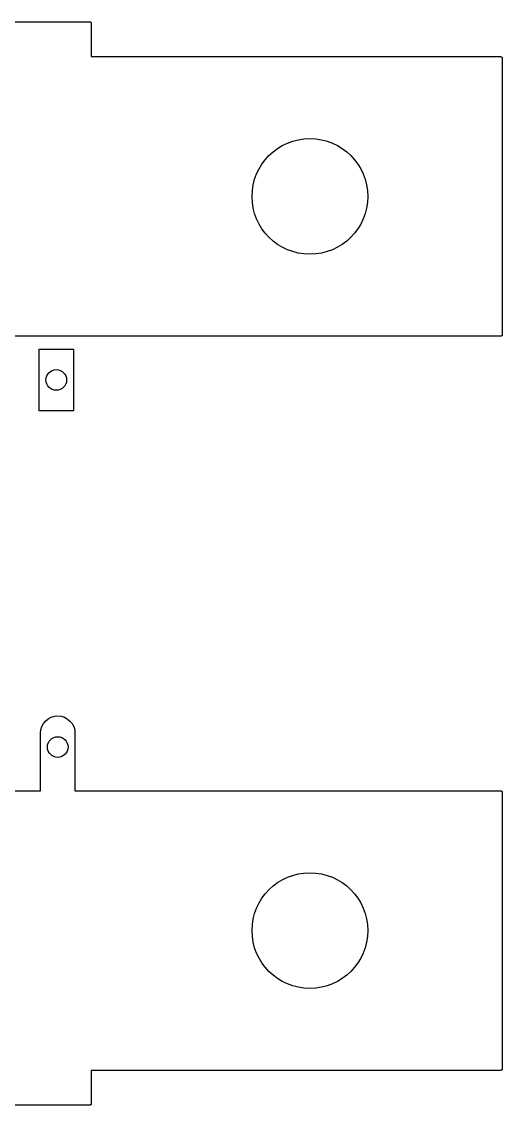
# Model space of a CAD drawing. Extents: x 0.78 to 10, y -5.35 to -2.25.
# Drawn here: x 8.626 to 10, y -5.35 to -2.25 of the extents above; entities that cross this region are included whole.
import ezdxf

# ---------------------------------------------------------------- set-up
doc = ezdxf.new("R2010")
doc.units = 0
doc.header["$MEASUREMENT"] = 0
doc.layers.add('BLACK', color=7, linetype='CONTINUOUS')

msp = doc.modelspace()

# ---------------------------------------------------------------- linework, layer by layer
at = {"layer": 'BLACK', "linetype": 'CONTINUOUS'}
for p, q in [((0.78, -2.25), (8.82, -2.25)), ((8.82, -2.25), (8.82003, -2.25)), ((8.82003, -2.25), (8.82003, -2.25)), ((8.82003, -2.25), (8.82004, -2.25)), ((8.82004, -2.25), (8.82007, -2.25)), ((8.82007, -2.25), (8.82054, -2.25005)), ((8.82054, -2.25005), (8.82101, -2.2501)), ((8.82101, -2.2501), (8.82102, -2.25011)), ((8.82102, -2.25011), (8.82104, -2.25011)), ((8.82104, -2.25011), (8.82149, -2.25025)), ((8.82149, -2.25025), (8.82194, -2.25039)), ((8.82194, -2.25039), (8.82195, -2.2504)), ((8.82195, -2.2504), (8.82197, -2.2504)), ((8.82197, -2.2504), (8.82238, -2.25063)), ((8.82238, -2.25063), (8.8228, -2.25085)), ((8.8228, -2.25085), (8.82281, -2.25087)), ((8.82281, -2.25087), (8.82282, -2.25087)), ((8.82282, -2.25087), (8.82318, -2.25118)), ((8.82318, -2.25118), (8.82355, -2.25148)), ((8.82355, -2.25148), (8.82356, -2.25149)), ((8.82356, -2.25149), (8.82357, -2.2515)), ((8.82357, -2.2515), (8.82387, -2.25187)), ((8.82387, -2.25187), (8.82416, -2.25223)), ((8.82416, -2.25223), (8.82417, -2.25225)), ((8.82417, -2.25225), (8.82418, -2.25226)), ((8.82418, -2.25226), (8.8244, -2.25268)), ((8.8244, -2.25268), (8.82462, -2.25309)), ((8.82462, -2.25309), (8.82463, -2.25311)), ((8.82463, -2.25311), (8.82464, -2.25313)), ((8.82464, -2.25313), (8.82477, -2.25358)), ((8.82477, -2.25358), (8.8249, -2.25403)), ((8.8249, -2.25403), (8.82491, -2.25405)), ((8.82491, -2.25405), (8.82491, -2.25406)), ((8.82491, -2.25406), (8.82495, -2.25453)), ((8.82495, -2.25453), (8.825, -2.255)), ((8.825, -2.255), (8.825, -2.34975)), ((8.825, -2.34975), (8.82502, -2.34998)), ((8.82502, -2.34998), (8.82525, -2.35)), ((8.82525, -2.35), (9.995, -2.35)), ((9.995, -2.35), (9.99503, -2.35)), ((9.99503, -2.35), (9.99503, -2.35)), ((9.99503, -2.35), (9.99504, -2.35)), ((9.99504, -2.35), (9.99507, -2.35)), ((9.99507, -2.35), (9.99554, -2.35005)), ((9.99554, -2.35005), (9.99601, -2.3501)), ((9.99601, -2.3501), (9.99602, -2.35011)), ((9.99602, -2.35011), (9.99604, -2.35011)), ((9.99604, -2.35011), (9.99649, -2.35025)), ((9.99649, -2.35025), (9.99694, -2.35039)), ((9.99694, -2.35039), (9.99695, -2.3504)), ((9.99695, -2.3504), (9.99697, -2.3504)), ((9.99697, -2.3504), (9.99738, -2.35063)), ((9.99738, -2.35063), (9.9978, -2.35085)), ((9.9978, -2.35085), (9.99781, -2.35087)), ((9.99781, -2.35087), (9.99782, -2.35087)), ((9.99782, -2.35087), (9.99818, -2.35118)), ((9.99818, -2.35118), (9.99855, -2.35148)), ((9.99855, -2.35148), (9.99856, -2.35149)), ((9.99856, -2.35149), (9.99857, -2.3515)), ((9.99857, -2.3515), (9.99887, -2.35187)), ((9.99887, -2.35187), (9.99916, -2.35223)), ((9.99916, -2.35223), (9.99917, -2.35225)), ((9.99917, -2.35225), (9.99918, -2.35226)), ((9.99918, -2.35226), (9.9994, -2.35268)), ((9.9994, -2.35268), (9.99962, -2.35309)), ((9.99962, -2.35309), (9.99963, -2.35311)), ((9.99963, -2.35311), (9.99964, -2.35313)), ((9.99964, -2.35313), (9.99977, -2.35357)), ((9.99977, -2.35357), (9.9999, -2.35403)), ((9.9999, -2.35403), (9.99991, -2.35405)), ((9.99991, -2.35405), (9.99991, -2.35406)), ((9.99991, -2.35406), (9.99995, -2.35453)), ((9.99995, -2.35453), (10, -2.355)), ((10, -2.355), (10, -3.145)), ((9.995, -3.15), (8.55965, -3.15)), ((9.99547, -3.14995), (9.995, -3.15)), ((9.99594, -3.14991), (9.99547, -3.14995)), ((9.99595, -3.14991), (9.99594, -3.14991)), ((9.99597, -3.1499), (9.99595, -3.14991)), ((9.99642, -3.14977), (9.99597, -3.1499)), ((9.99687, -3.14964), (9.99642, -3.14977)), ((9.99689, -3.14963), (9.99687, -3.14964)), ((9.99691, -3.14962), (9.99689, -3.14963)), ((9.99732, -3.1494), (9.99691, -3.14962)), ((9.99774, -3.14918), (9.99732, -3.1494)), ((9.99775, -3.14917), (9.99774, -3.14918)), ((9.99777, -3.14916), (9.99775, -3.14917)), ((9.99813, -3.14887), (9.99777, -3.14916)), ((9.9985, -3.14857), (9.99813, -3.14887)), ((9.99851, -3.14856), (9.9985, -3.14857)), ((9.99852, -3.14855), (9.99851, -3.14856)), ((9.99882, -3.14818), (9.99852, -3.14855)), ((9.99913, -3.14782), (9.99882, -3.14818)), ((9.99915, -3.1478), (9.99913, -3.14781)), ((9.99913, -3.14781), (9.99913, -3.14782)), ((9.99937, -3.14738), (9.99915, -3.1478)), ((9.9996, -3.14697), (9.99937, -3.14738)), ((9.99961, -3.14694), (9.9996, -3.14695)), ((9.9996, -3.14695), (9.9996, -3.14697)), ((9.99975, -3.14649), (9.99961, -3.14694)), ((9.99989, -3.14604), (9.99975, -3.14649)), ((9.9999, -3.14601), (9.99989, -3.14602)), ((9.99989, -3.14602), (9.99989, -3.14604)), ((9.99995, -3.14554), (9.9999, -3.14601)), ((10, -3.14507), (9.99995, -3.14554)), ((10, -3.145), (10, -3.14503)), ((10, -3.14503), (10, -3.14503)), ((10, -3.14503), (10, -3.14504)), ((10, -3.14504), (10, -3.14507)), ((8.67579, -3.36358), (8.67579, -3.18642)), ((8.67579, -3.18642), (8.77421, -3.18642)), ((8.77421, -3.18642), (8.77421, -3.36358)), ((8.77421, -3.36358), (8.67579, -3.36358)), ((8.69417, -4.25066), (8.70166, -4.24451)), ((8.70166, -4.24451), (8.71021, -4.23994)), ((8.71021, -4.23994), (8.71949, -4.23713)), ((8.71949, -4.23713), (8.72913, -4.23618)), ((8.72913, -4.23618), (8.73878, -4.23713)), ((8.73878, -4.23713), (8.74806, -4.23994)), ((8.74806, -4.23994), (8.75661, -4.24451)), ((8.75661, -4.24451), (8.7641, -4.25066)), ((8.67992, -4.28321), (8.68063, -4.27598)), ((8.68063, -4.27598), (8.68345, -4.26671)), ((8.68345, -4.26671), (8.68802, -4.25816)), ((8.68802, -4.25816), (8.69417, -4.25066)), ((8.7641, -4.25066), (8.77025, -4.25816)), ((8.77025, -4.25816), (8.77482, -4.26671)), ((8.77482, -4.26671), (8.77763, -4.27598)), ((8.77763, -4.27598), (8.77835, -4.28321)), ((8.67992, -4.32258), (8.67992, -4.28321)), ((8.77835, -4.28321), (8.77835, -4.45)), ((8.67992, -4.45), (8.67992, -4.32258)), ((8.10335, -4.45), (8.67992, -4.45)), ((8.77835, -4.45), (9.995, -4.45)), ((9.995, -4.45), (9.99503, -4.45)), ((9.99503, -4.45), (9.99503, -4.45)), ((9.99503, -4.45), (9.99504, -4.45)), ((9.99504, -4.45), (9.99507, -4.45)), ((9.99507, -4.45), (9.99554, -4.45005)), ((9.99554, -4.45005), (9.99601, -4.4501)), ((9.99601, -4.4501), (9.99602, -4.45011)), ((9.99602, -4.45011), (9.99604, -4.45011)), ((9.99604, -4.45011), (9.99649, -4.45025)), ((9.99649, -4.45025), (9.99694, -4.45039)), ((9.99694, -4.45039), (9.99695, -4.4504)), ((9.99695, -4.4504), (9.99697, -4.4504)), ((9.99697, -4.4504), (9.99738, -4.45063)), ((9.99738, -4.45063), (9.9978, -4.45085)), ((9.9978, -4.45085), (9.99781, -4.45087)), ((9.99781, -4.45087), (9.99782, -4.45087)), ((9.99782, -4.45087), (9.99818, -4.45118)), ((9.99818, -4.45118), (9.99855, -4.45148)), ((9.99855, -4.45148), (9.99856, -4.45149)), ((9.99856, -4.45149), (9.99857, -4.4515)), ((9.99857, -4.4515), (9.99887, -4.45187)), ((9.99887, -4.45187), (9.99916, -4.45223)), ((9.99916, -4.45223), (9.99917, -4.45225)), ((9.99917, -4.45225), (9.99918, -4.45226)), ((9.99918, -4.45226), (9.9994, -4.45268)), ((9.9994, -4.45268), (9.99962, -4.45309)), ((9.99962, -4.45309), (9.99963, -4.45311)), ((9.99963, -4.45311), (9.99964, -4.45313)), ((9.99964, -4.45313), (9.99977, -4.45358)), ((9.99977, -4.45358), (9.9999, -4.45403)), ((9.9999, -4.45403), (9.99991, -4.45405)), ((9.99991, -4.45405), (9.99991, -4.45406)), ((9.99991, -4.45406), (9.99995, -4.45453)), ((9.99995, -4.45453), (10, -4.455)), ((10, -4.455), (10, -5.245)), ((8.82502, -5.25002), (8.825, -5.25025)), ((8.825, -5.25025), (8.825, -5.345)), ((8.82525, -5.25), (8.82502, -5.25002)), ((9.995, -5.25), (8.82525, -5.25)), ((9.99547, -5.24995), (9.995, -5.25)), ((9.99594, -5.24991), (9.99547, -5.24995)), ((9.99595, -5.24991), (9.99594, -5.24991)), ((9.99597, -5.2499), (9.99595, -5.24991)), ((9.99642, -5.24977), (9.99597, -5.2499)), ((9.99687, -5.24964), (9.99642, -5.24977)), ((9.99689, -5.24963), (9.99687, -5.24964)), ((9.99691, -5.24962), (9.99689, -5.24963)), ((9.99732, -5.2494), (9.99691, -5.24962)), ((9.99774, -5.24918), (9.99732, -5.2494)), ((9.99775, -5.24917), (9.99774, -5.24918)), ((9.99777, -5.24916), (9.99775, -5.24917)), ((9.99813, -5.24887), (9.99777, -5.24916)), ((9.9985, -5.24857), (9.99813, -5.24887)), ((9.99851, -5.24856), (9.9985, -5.24857)), ((9.99852, -5.24855), (9.99851, -5.24856)), ((9.99882, -5.24818), (9.99852, -5.24855)), ((9.99913, -5.24782), (9.99882, -5.24818)), ((9.99915, -5.2478), (9.99913, -5.24781)), ((9.99913, -5.24781), (9.99913, -5.24782)), ((9.99937, -5.24738), (9.99915, -5.2478)), ((9.9996, -5.24697), (9.99937, -5.24738)), ((9.99961, -5.24694), (9.9996, -5.24695)), ((9.9996, -5.24695), (9.9996, -5.24697)), ((9.99975, -5.24649), (9.99961, -5.24694)), ((9.99989, -5.24604), (9.99975, -5.24649)), ((9.9999, -5.24601), (9.99989, -5.24602)), ((9.99989, -5.24602), (9.99989, -5.24604)), ((9.99995, -5.24554), (9.9999, -5.24601)), ((10, -5.24507), (9.99995, -5.24554)), ((10, -5.245), (10, -5.24503)), ((10, -5.24503), (10, -5.24503)), ((10, -5.24503), (10, -5.24504)), ((10, -5.24504), (10, -5.24507)), ((8.82, -5.35), (0.78, -5.35)), ((8.82047, -5.34995), (8.82, -5.35)), ((8.82094, -5.34991), (8.82047, -5.34995)), ((8.82095, -5.34991), (8.82094, -5.34991)), ((8.82097, -5.3499), (8.82095, -5.34991)), ((8.82142, -5.34977), (8.82097, -5.3499)), ((8.82187, -5.34964), (8.82142, -5.34977)), ((8.82189, -5.34963), (8.82187, -5.34964)), ((8.82191, -5.34962), (8.82189, -5.34963)), ((8.82232, -5.3494), (8.82191, -5.34962)), ((8.82274, -5.34918), (8.82232, -5.3494)), ((8.82275, -5.34917), (8.82274, -5.34918)), ((8.82277, -5.34916), (8.82275, -5.34917)), ((8.82313, -5.34887), (8.82277, -5.34916)), ((8.8235, -5.34857), (8.82313, -5.34887)), ((8.82351, -5.34856), (8.8235, -5.34857)), ((8.82352, -5.34855), (8.82351, -5.34856)), ((8.82382, -5.34818), (8.82352, -5.34855)), ((8.82413, -5.34782), (8.82382, -5.34818)), ((8.82415, -5.3478), (8.82413, -5.34781)), ((8.82413, -5.34781), (8.82413, -5.34782)), ((8.82437, -5.34738), (8.82415, -5.3478)), ((8.8246, -5.34697), (8.82437, -5.34738)), ((8.82461, -5.34694), (8.8246, -5.34695)), ((8.8246, -5.34695), (8.8246, -5.34697)), ((8.82475, -5.34649), (8.82461, -5.34694)), ((8.82489, -5.34604), (8.82475, -5.34649)), ((8.8249, -5.34601), (8.82489, -5.34602)), ((8.82489, -5.34602), (8.82489, -5.34604)), ((8.82495, -5.34554), (8.8249, -5.34601)), ((8.825, -5.34507), (8.82495, -5.34554)), ((8.825, -5.345), (8.825, -5.34503)), ((8.825, -5.34503), (8.825, -5.34503)), ((8.825, -5.34503), (8.825, -5.34504)), ((8.825, -5.34504), (8.825, -5.34507))]:
    msp.add_line(p, q, dxfattribs=at)
at = {"layer": 'BLACK'}
for centre, radius in [((9.45, -2.75), 0.165354), ((8.725, -3.275), 0.029528), ((8.72913, -4.325), 0.029528), ((9.45, -4.85), 0.165354)]:
    msp.add_circle(centre, radius, dxfattribs=at)

doc.saveas('drawing.dxf')
